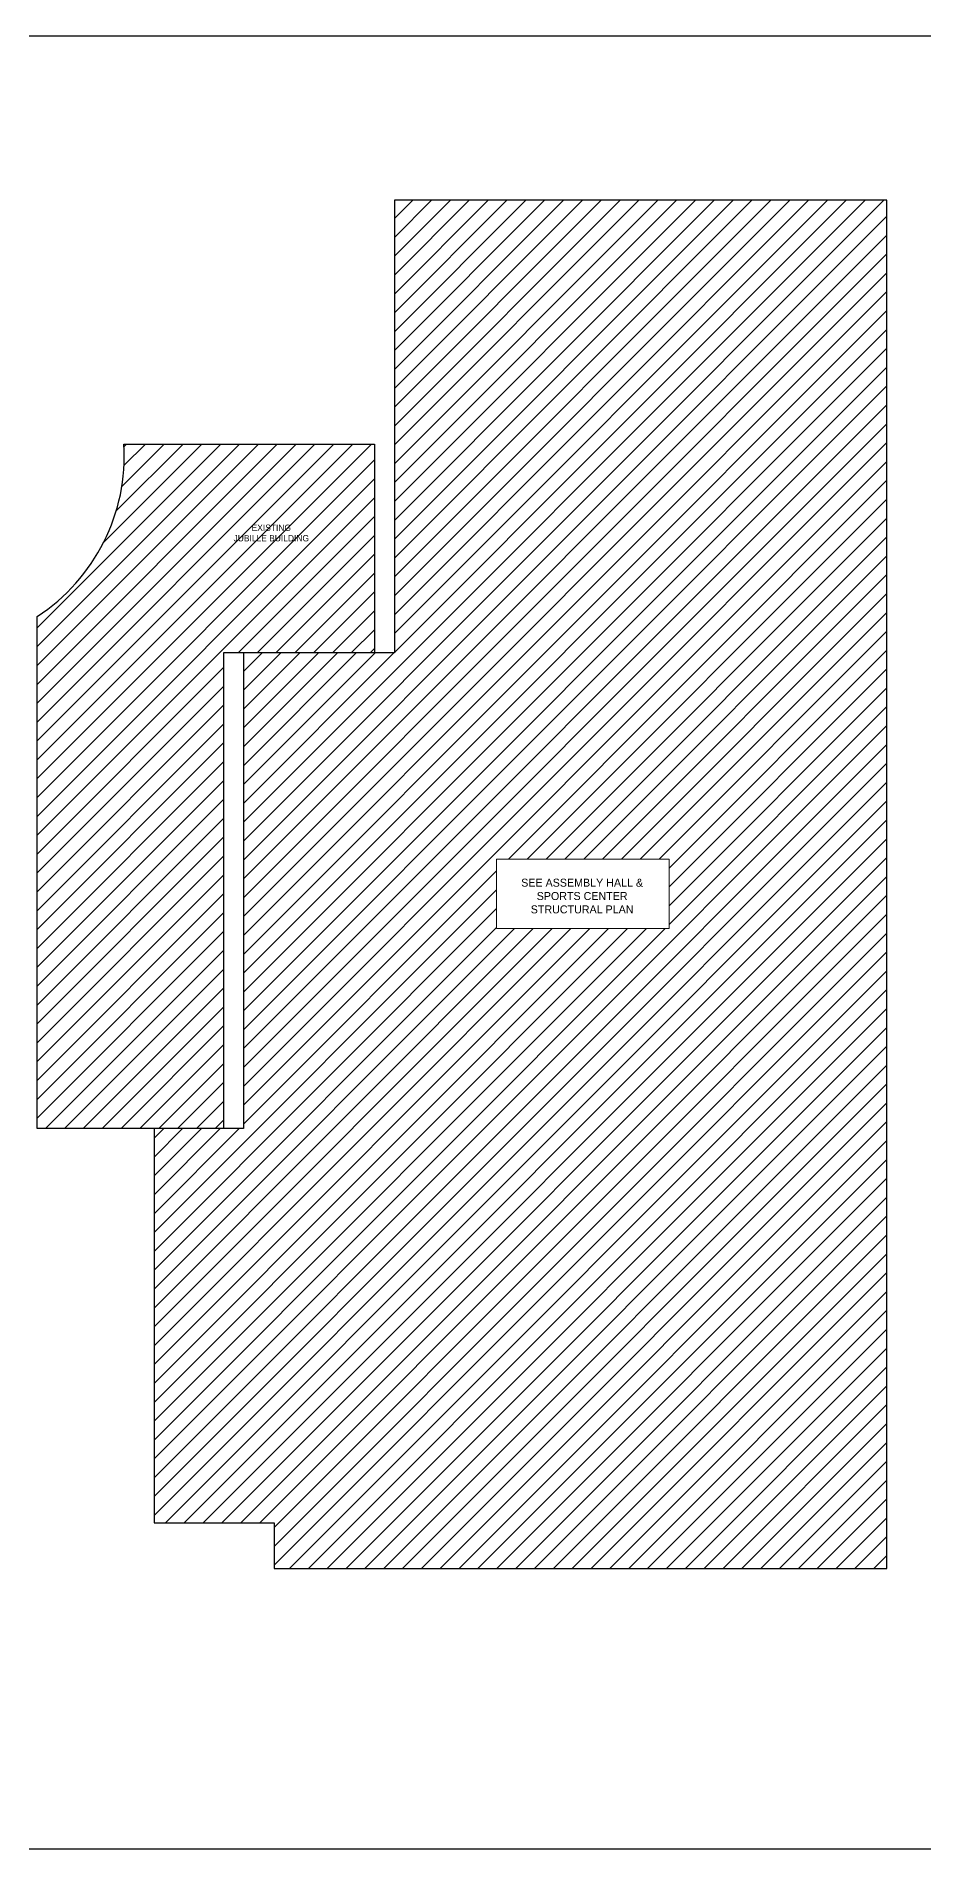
# Model space of a CAD drawing. Header units: millimetres. Extents: x 510057 to 786700, y -16030 to 119854.
# Drawn here: x 590193 to 656783, y -16030 to 119854 of the extents above; entities that cross this region are included whole.
import ezdxf

# ---------------------------------------------------------------- set-up
doc = ezdxf.new("R2010")
doc.units = ezdxf.units.MM
doc.header["$MEASUREMENT"] = 0
doc.layers.get('0').update_dxf_attribs({"lineweight": 0})
doc.layers.add('BOUNDARY', color=2, linetype='Continuous', lineweight=30)
doc.layers.add('HATCH', color=8, linetype='Continuous', lineweight=5)
doc.styles.add('MMTX$0$ESMX$0$X-OPTA1D', font='x-opta1d')

msp = doc.modelspace()

# ---------------------------------------------------------------- hatches: boundary and pattern name
at = {"layer": 'HATCH', "ltscale": 0.05}
h = msp.add_hatch(dxfattribs=at)
h.set_pattern_fill('ANSI31', color=252, scale=8000)
h.set_pattern_definition([(45, (1500, 153881.6), (-707.1068, 707.1068), [])])
h.paths.add_polyline_path([(654017.1, 107554.6), (617070.4, 107554.6), (617070.4, 73622.5), (605749.7, 73622.5), (605749.7, 37961.1), (599033.1, 37961.1), (599033.1, 8392.6), (608034.4, 8392.6), (608034.4, 4973.4), (654017.1, 4973.4)])
h.paths.add_polyline_path([(624733.6, 52959.8), (624733.6, 58161.1), (637675.2, 58161.1), (637675.2, 52959.8)], flags=16)
h = msp.add_hatch(dxfattribs=at)
h.set_pattern_fill('ANSI31', color=56, scale=8000, style=0)
h.set_pattern_definition([(45, (203625.9, 0), (-707.1068, 707.1068), [])])
edge = h.paths.add_edge_path()
edge.add_line((615570.4, 73622.5), (604249.7, 73622.5))
edge.add_line((604249.7, 73622.5), (604249.7, 37961.1))
edge.add_line((604249.7, 37961.1), (590262.1, 37961.1))
edge.add_line((590262.1, 37961.1), (590262.1, 76361.2))
edge.add_arc((582480.8, 88383.3), 14320.6, 302.912938, 363.607728)
edge.add_line((596773, 89284.5), (615570.4, 89284.5))
edge.add_line((615570.4, 89284.5), (615570.4, 73622.5))

# ---------------------------------------------------------------- linework, layer by layer
at = {"ltscale": 0.05, "elevation": 0}
msp.add_lwpolyline([(624733.6, 52959.8), (637675.2, 52959.8), (637675.2, 58161.1), (624733.6, 58161.1)], close=True, dxfattribs=at)
at = {"layer": 'BOUNDARY', "ltscale": 0.05, "elevation": 0}
msp.add_lwpolyline([(599033.1, 8392.6), (608034.4, 8392.6), (608034.4, 4973.4), (654017.1, 4973.4), (654017.1, 107554.6), (617070.4, 107554.6), (617070.4, 73622.5), (605749.7, 73622.5), (605749.7, 37961.1), (599033.1, 37961.1)], close=True, dxfattribs=at)
msp.add_lwpolyline([(615570.4, 73622.5), (604249.7, 73622.5), (604249.7, 37961.1), (590262.1, 37961.1), (590262.1, 76361.2, 0.2712011), (596773, 89284.5), (615570.4, 89284.5)], format="xyb", close=True, dxfattribs=at)
at = {"layer": 'Defpoints', "ltscale": 0.05, "elevation": 0}
msp.add_lwpolyline([(510056.7, -16030), (704864.1, -16030), (704864.1, 119854.2), (510056.7, 119854.2)], close=True, dxfattribs=at)

# ---------------------------------------------------------------- texts
at = {"color": 7, "ltscale": 0.05, "width": 11058.607, "attachment_point": 5, "style": 'MMTX$0$ESMX$0$X-OPTA1D'}
for s, insert, char_height in [('EXISTING \\PJUBILLE BUILDING', (607830.5, 82610.9, 0), 473.49), ('SEE ASSEMBLY HALL & SPORTS CENTER STRUCTURAL PLAN', (631151.4, 55391.5, 0), 600)]:
    msp.add_mtext(s, dxfattribs=dict(at, insert=insert, char_height=char_height))

doc.saveas('drawing.dxf')
